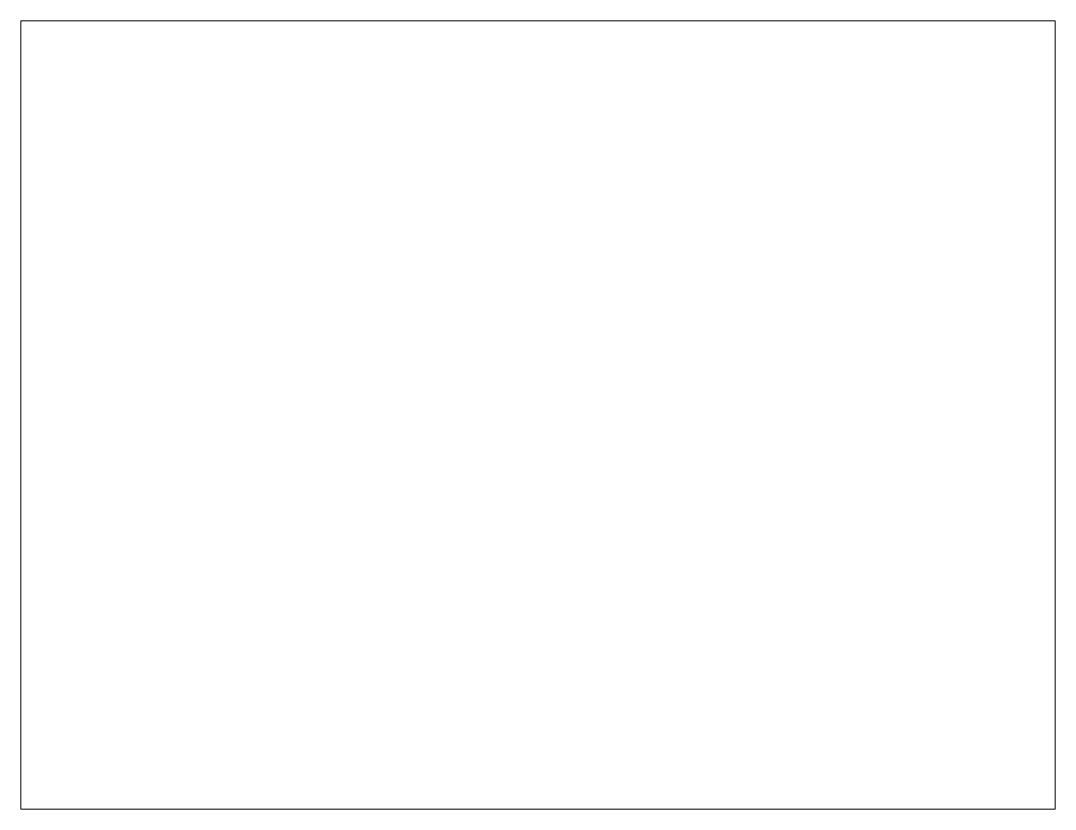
# Paper-space layout 'Layout2' of a CAD drawing. Header units: inches. Extents: x 1.05 to 9.45, y 0.8 to 7.2.
# The model-space entities are those that its viewports show. They can reach past a viewport. Long polylines and large blocks are cut down to what shows.
import ezdxf

# ---------------------------------------------------------------- set-up
doc = ezdxf.new("R2010")
doc.units = ezdxf.units.IN
doc.header["$LTSCALE"] = 24
doc.header["$MEASUREMENT"] = 0
doc.layers.add('F1  WALL', color=3, linetype='Continuous')

msp = doc.modelspace()

# ---------------------------------------------------------------- hatches: boundary and pattern name
at = {"linetype": 'ByBlock', "lineweight": -3}
h = msp.add_hatch(color=3, dxfattribs=at)
h.set_gradient(color1=(0, 0, 255), one_color=1, tint=1)
edge = h.paths.add_edge_path()
edge.add_line((4139.8, -1845.1), (4122.1, -1849.7))
h = msp.add_hatch(color=3, dxfattribs=at)
h.set_gradient(color1=(0, 0, 255), one_color=1, tint=1)
edge = h.paths.add_edge_path()
edge.add_line((4122.1, -1859), (4122.1, -1849.7))
h = msp.add_hatch(color=3, dxfattribs=at)
h.set_gradient(color1=(0, 0, 255), one_color=1, tint=1)
edge = h.paths.add_edge_path()
edge.add_arc((4139.8, -1846), 1, 0, 90)
h = msp.add_hatch(color=3, dxfattribs=at)
h.set_gradient(color1=(0, 0, 255), one_color=1, tint=1)
edge = h.paths.add_edge_path()
edge.add_line((4140.8, -1862.5), (4140.8, -1846))
h = msp.add_hatch(color=3, dxfattribs=at)
h.set_gradient(color1=(0, 0, 255), one_color=1, tint=1)
edge = h.paths.add_edge_path()
edge.add_arc((4217.9, -1846), 1, 90, 180)
h = msp.add_hatch(color=3, dxfattribs=at)
h.set_gradient(color1=(0, 0, 255), one_color=1, tint=1)
edge = h.paths.add_edge_path()
edge.add_line((4216.9, -1846), (4216.9, -1862.5))
h = msp.add_hatch(color=3, dxfattribs=at)
h.set_gradient(color1=(0, 0, 255), one_color=1, tint=1)
edge = h.paths.add_edge_path()
edge.add_line((4217.9, -1845), (4235.6, -1849.6))
h = msp.add_hatch(color=3, dxfattribs=at)
h.set_gradient(color1=(0, 0, 255), one_color=1, tint=1)
edge = h.paths.add_edge_path()
edge.add_line((4235.6, -1849.6), (4235.6, -1858.8))
h = msp.add_hatch(color=3, dxfattribs=at)
h.set_gradient(color1=(0, 0, 255), one_color=1, tint=1)
edge = h.paths.add_edge_path()
edge.add_line((4139.8, -1863.5), (4122.1, -1859))
h = msp.add_hatch(color=3, dxfattribs=at)
h.set_gradient(color1=(0, 0, 255), one_color=1, tint=1)
edge = h.paths.add_edge_path()
edge.add_arc((4139.8, -1862.5), 1, 270, 360)
h = msp.add_hatch(color=3, dxfattribs=at)
h.set_gradient(color1=(0, 0, 255), one_color=1, tint=1)
edge = h.paths.add_edge_path()
edge.add_arc((4217.9, -1862.5), 1, 180, 270)
h = msp.add_hatch(color=3, dxfattribs=at)
h.set_gradient(color1=(0, 0, 255), one_color=1, tint=1)
edge = h.paths.add_edge_path()
edge.add_line((4217.9, -1863.4), (4235.6, -1858.8))
h = msp.add_hatch(color=5, dxfattribs=at)
h.set_gradient(color1=(0, 0, 255), one_color=1, tint=1)
edge = h.paths.add_edge_path()
edge.add_line((3232, -2128.6), (3214.3, -2133.2))
h = msp.add_hatch(color=5, dxfattribs=at)
h.set_gradient(color1=(0, 0, 255), one_color=1, tint=1)
edge = h.paths.add_edge_path()
edge.add_line((3214.3, -2142.5), (3214.3, -2133.2))
h = msp.add_hatch(color=5, dxfattribs=at)
h.set_gradient(color1=(0, 0, 255), one_color=1, tint=1)
edge = h.paths.add_edge_path()
edge.add_line((3232.1, -2147.1), (3214.3, -2142.5))
h = msp.add_hatch(color=5, dxfattribs=at)
h.set_gradient(color1=(0, 0, 255), one_color=1, tint=1)
edge = h.paths.add_edge_path()
edge.add_line((3232, -2156.4), (3214.3, -2161))
h = msp.add_hatch(color=5, dxfattribs=at)
h.set_gradient(color1=(0, 0, 255), one_color=1, tint=1)
edge = h.paths.add_edge_path()
edge.add_arc((3232.1, -2129.6), 1, 0, 90)
h = msp.add_hatch(color=5, dxfattribs=at)
h.set_gradient(color1=(0, 0, 255), one_color=1, tint=1)
edge = h.paths.add_edge_path()
edge.add_arc((3232.1, -2146.1), 1, 270, 360)
h = msp.add_hatch(color=5, dxfattribs=at)
h.set_gradient(color1=(0, 0, 255), one_color=1, tint=1)
edge = h.paths.add_edge_path()
edge.add_arc((3232.1, -2157.3), 1, 0, 90)
h = msp.add_hatch(color=5, dxfattribs=at)
h.set_gradient(color1=(0, 0, 255), one_color=1, tint=1)
edge = h.paths.add_edge_path()
edge.add_line((3233.1, -2146.1), (3233.1, -2129.6))
h = msp.add_hatch(color=5, dxfattribs=at)
h.set_gradient(color1=(0, 0, 255), one_color=1, tint=1)
edge = h.paths.add_edge_path()
edge.add_line((3233.1, -2173.8), (3233.1, -2157.3))
h = msp.add_hatch(color=5, dxfattribs=at)
h.set_gradient(color1=(0, 0, 255), one_color=1, tint=1)
edge = h.paths.add_edge_path()
edge.add_arc((3310.1, -2129.6), 1, 90, 180)
h = msp.add_hatch(color=5, dxfattribs=at)
h.set_gradient(color1=(0, 0, 255), one_color=1, tint=1)
edge = h.paths.add_edge_path()
edge.add_line((3309.1, -2129.6), (3309.1, -2146.1))
h = msp.add_hatch(color=5, dxfattribs=at)
h.set_gradient(color1=(0, 0, 255), one_color=1, tint=1)
edge = h.paths.add_edge_path()
edge.add_arc((3310.1, -2146.1), 1, 180, 270)
h = msp.add_hatch(color=5, dxfattribs=at)
h.set_gradient(color1=(0, 0, 255), one_color=1, tint=1)
edge = h.paths.add_edge_path()
edge.add_arc((3310.1, -2157.3), 1, 90, 180)
h = msp.add_hatch(color=5, dxfattribs=at)
h.set_gradient(color1=(0, 0, 255), one_color=1, tint=1)
edge = h.paths.add_edge_path()
edge.add_line((3309.1, -2157.3), (3309.1, -2173.8))
h = msp.add_hatch(color=5, dxfattribs=at)
h.set_gradient(color1=(0, 0, 255), one_color=1, tint=1)
edge = h.paths.add_edge_path()
edge.add_line((3310.1, -2128.6), (3327.8, -2133.1))
h = msp.add_hatch(color=5, dxfattribs=at)
h.set_gradient(color1=(0, 0, 255), one_color=1, tint=1)
edge = h.paths.add_edge_path()
edge.add_line((3310.1, -2147), (3327.8, -2142.4))
h = msp.add_hatch(color=5, dxfattribs=at)
h.set_gradient(color1=(0, 0, 255), one_color=1, tint=1)
edge = h.paths.add_edge_path()
edge.add_line((3310.1, -2156.3), (3327.8, -2160.9))
h = msp.add_hatch(color=5, dxfattribs=at)
h.set_gradient(color1=(0, 0, 255), one_color=1, tint=1)
edge = h.paths.add_edge_path()
edge.add_line((3327.8, -2133.1), (3327.8, -2142.4))
h = msp.add_hatch(color=5, dxfattribs=at)
h.set_gradient(color1=(0, 0, 255), one_color=1, tint=1)
edge = h.paths.add_edge_path()
edge.add_line((3214.3, -2170.3), (3214.3, -2161))
h = msp.add_hatch(color=5, dxfattribs=at)
h.set_gradient(color1=(0, 0, 255), one_color=1, tint=1)
edge = h.paths.add_edge_path()
edge.add_line((3232.1, -2174.8), (3214.3, -2170.3))
h = msp.add_hatch(color=5, dxfattribs=at)
h.set_gradient(color1=(0, 0, 255), one_color=1, tint=1)
edge = h.paths.add_edge_path()
edge.add_line((3232, -2184.1), (3214.3, -2188.7))
h = msp.add_hatch(color=5, dxfattribs=at)
h.set_gradient(color1=(0, 0, 255), one_color=1, tint=1)
edge = h.paths.add_edge_path()
edge.add_line((3214.3, -2198), (3214.3, -2188.7))
h = msp.add_hatch(color=5, dxfattribs=at)
h.set_gradient(color1=(0, 0, 255), one_color=1, tint=1)
edge = h.paths.add_edge_path()
edge.add_line((3232.1, -2202.6), (3214.3, -2198))
h = msp.add_hatch(color=5, dxfattribs=at)
h.set_gradient(color1=(0, 0, 255), one_color=1, tint=1)
edge = h.paths.add_edge_path()
edge.add_arc((3232.1, -2173.8), 1, 270, 360)
h = msp.add_hatch(color=5, dxfattribs=at)
h.set_gradient(color1=(0, 0, 255), one_color=1, tint=1)
edge = h.paths.add_edge_path()
edge.add_arc((3232.1, -2185.1), 1, 0, 90)
h = msp.add_hatch(color=5, dxfattribs=at)
h.set_gradient(color1=(0, 0, 255), one_color=1, tint=1)
edge = h.paths.add_edge_path()
edge.add_arc((3232.1, -2201.6), 1, 270, 360)
h = msp.add_hatch(color=5, dxfattribs=at)
h.set_gradient(color1=(0, 0, 255), one_color=1, tint=1)
edge = h.paths.add_edge_path()
edge.add_line((3233.1, -2201.6), (3233.1, -2185.1))
h = msp.add_hatch(color=5, dxfattribs=at)
h.set_gradient(color1=(0, 0, 255), one_color=1, tint=1)
edge = h.paths.add_edge_path()
edge.add_arc((3310.1, -2173.8), 1, 180, 270)
h = msp.add_hatch(color=5, dxfattribs=at)
h.set_gradient(color1=(0, 0, 255), one_color=1, tint=1)
edge = h.paths.add_edge_path()
edge.add_arc((3310.1, -2185.1), 1, 90, 180)
h = msp.add_hatch(color=5, dxfattribs=at)
h.set_gradient(color1=(0, 0, 255), one_color=1, tint=1)
edge = h.paths.add_edge_path()
edge.add_line((3309.1, -2185.1), (3309.1, -2201.6))
h = msp.add_hatch(color=5, dxfattribs=at)
h.set_gradient(color1=(0, 0, 255), one_color=1, tint=1)
edge = h.paths.add_edge_path()
edge.add_arc((3310.1, -2201.6), 1, 180, 270)
h = msp.add_hatch(color=5, dxfattribs=at)
h.set_gradient(color1=(0, 0, 255), one_color=1, tint=1)
edge = h.paths.add_edge_path()
edge.add_line((3310.1, -2174.7), (3327.8, -2170.1))
h = msp.add_hatch(color=5, dxfattribs=at)
h.set_gradient(color1=(0, 0, 255), one_color=1, tint=1)
edge = h.paths.add_edge_path()
edge.add_line((3310.1, -2184.1), (3327.8, -2188.6))
h = msp.add_hatch(color=5, dxfattribs=at)
h.set_gradient(color1=(0, 0, 255), one_color=1, tint=1)
edge = h.paths.add_edge_path()
edge.add_line((3310.1, -2202.5), (3327.8, -2197.9))
h = msp.add_hatch(color=5, dxfattribs=at)
h.set_gradient(color1=(0, 0, 255), one_color=1, tint=1)
edge = h.paths.add_edge_path()
edge.add_line((3327.8, -2160.9), (3327.8, -2170.1))
h = msp.add_hatch(color=5, dxfattribs=at)
h.set_gradient(color1=(0, 0, 255), one_color=1, tint=1)
edge = h.paths.add_edge_path()
edge.add_line((3327.8, -2188.6), (3327.8, -2197.9))
h = msp.add_hatch(color=5, dxfattribs=at)
h.set_gradient(color1=(0, 0, 255), one_color=1, tint=1)
edge = h.paths.add_edge_path()
edge.add_line((3230.3, -2247.8), (3212.6, -2252.4))
h = msp.add_hatch(color=5, dxfattribs=at)
h.set_gradient(color1=(0, 0, 255), one_color=1, tint=1)
edge = h.paths.add_edge_path()
edge.add_line((3212.6, -2261.7), (3212.6, -2252.4))
h = msp.add_hatch(color=5, dxfattribs=at)
h.set_gradient(color1=(0, 0, 255), one_color=1, tint=1)
edge = h.paths.add_edge_path()
edge.add_arc((3230.3, -2248.7), 1, 0, 90)
h = msp.add_hatch(color=5, dxfattribs=at)
h.set_gradient(color1=(0, 0, 255), one_color=1, tint=1)
edge = h.paths.add_edge_path()
edge.add_line((3231.3, -2265.2), (3231.3, -2248.7))
h = msp.add_hatch(color=5, dxfattribs=at)
h.set_gradient(color1=(0, 0, 255), one_color=1, tint=1)
edge = h.paths.add_edge_path(flags=16)
edge.add_line((3289.3, -2243.2), (3289.3, -2270.9))
h.paths.add_polyline_path([(3293.6, -2248.5), (3293.6, -2263.8), (3289.1, -2263.8), (3289.1, -2248.5)], flags=9)
h = msp.add_hatch(color=5, dxfattribs=at)
h.set_gradient(color1=(0, 0, 255), one_color=1, tint=1)
edge = h.paths.add_edge_path()
edge.add_arc((3311.9, -2248.9), 1, 90, 180)
h = msp.add_hatch(color=5, dxfattribs=at)
h.set_gradient(color1=(0, 0, 255), one_color=1, tint=1)
edge = h.paths.add_edge_path()
edge.add_line((3310.9, -2248.9), (3310.9, -2265.4))
h = msp.add_hatch(color=5, dxfattribs=at)
h.set_gradient(color1=(0, 0, 255), one_color=1, tint=1)
edge = h.paths.add_edge_path()
edge.add_line((3311.9, -2247.9), (3329.6, -2252.4))
h = msp.add_hatch(color=5, dxfattribs=at)
h.set_gradient(color1=(0, 0, 255), one_color=1, tint=1)
edge = h.paths.add_edge_path()
edge.add_line((3329.6, -2252.4), (3329.6, -2261.7))
h = msp.add_hatch(color=5, dxfattribs=at)
h.set_gradient(color1=(0, 0, 255), one_color=1, tint=1)
edge = h.paths.add_edge_path()
edge.add_line((3230.3, -2266.2), (3212.6, -2261.7))
h = msp.add_hatch(color=5, dxfattribs=at)
h.set_gradient(color1=(0, 0, 255), one_color=1, tint=1)
edge = h.paths.add_edge_path()
edge.add_line((3230.3, -2275.6), (3212.6, -2280.2))
h = msp.add_hatch(color=5, dxfattribs=at)
h.set_gradient(color1=(0, 0, 255), one_color=1, tint=1)
edge = h.paths.add_edge_path()
edge.add_line((3212.6, -2289.4), (3212.6, -2280.2))
h = msp.add_hatch(color=5, dxfattribs=at)
h.set_gradient(color1=(0, 0, 255), one_color=1, tint=1)
edge = h.paths.add_edge_path()
edge.add_line((3230.3, -2294), (3212.6, -2289.4))
h = msp.add_hatch(color=5, dxfattribs=at)
h.set_gradient(color1=(0, 0, 255), one_color=1, tint=1)
edge = h.paths.add_edge_path()
edge.add_line((3230.3, -2303.3), (3212.6, -2307.9))
h = msp.add_hatch(color=5, dxfattribs=at)
h.set_gradient(color1=(0, 0, 255), one_color=1, tint=1)
edge = h.paths.add_edge_path()
edge.add_line((3212.6, -2317.2), (3212.6, -2307.9))
h = msp.add_hatch(color=5, dxfattribs=at)
h.set_gradient(color1=(0, 0, 255), one_color=1, tint=1)
edge = h.paths.add_edge_path()
edge.add_arc((3230.3, -2265.2), 1, 270, 360)
h = msp.add_hatch(color=5, dxfattribs=at)
h.set_gradient(color1=(0, 0, 255), one_color=1, tint=1)
edge = h.paths.add_edge_path()
edge.add_arc((3230.3, -2276.5), 1, 0, 90)
h = msp.add_hatch(color=5, dxfattribs=at)
h.set_gradient(color1=(0, 0, 255), one_color=1, tint=1)
edge = h.paths.add_edge_path()
edge.add_arc((3230.3, -2293), 1, 270, 360)
h = msp.add_hatch(color=5, dxfattribs=at)
h.set_gradient(color1=(0, 0, 255), one_color=1, tint=1)
edge = h.paths.add_edge_path()
edge.add_arc((3230.3, -2304.2), 1, 0, 90)
h = msp.add_hatch(color=5, dxfattribs=at)
h.set_gradient(color1=(0, 0, 255), one_color=1, tint=1)
edge = h.paths.add_edge_path()
edge.add_line((3231.3, -2293), (3231.3, -2276.5))
h = msp.add_hatch(color=5, dxfattribs=at)
h.set_gradient(color1=(0, 0, 255), one_color=1, tint=1)
edge = h.paths.add_edge_path()
edge.add_line((3231.3, -2320.7), (3231.3, -2304.2))
h = msp.add_hatch(color=5, dxfattribs=at)
h.set_gradient(color1=(0, 0, 255), one_color=1, tint=1)
edge = h.paths.add_edge_path(flags=16)
edge.add_line((3252.8, -2298.7), (3252.8, -2270.9))
h.paths.add_polyline_path([(3248.6, -2293.4), (3248.6, -2278.1), (3253.1, -2278.1), (3253.1, -2293.4)], flags=9)
h = msp.add_hatch(color=5, dxfattribs=at)
h.set_gradient(color1=(0, 0, 255), one_color=1, tint=1)
edge = h.paths.add_edge_path(flags=16)
edge.add_line((3252.8, -2326.4), (3252.8, -2298.7))
h.paths.add_polyline_path([(3248.6, -2321.2), (3248.6, -2305.8), (3253.1, -2305.8), (3253.1, -2321.2)], flags=9)
h = msp.add_hatch(color=5, dxfattribs=at)
h.set_gradient(color1=(0, 0, 255), one_color=1, tint=1)
edge = h.paths.add_edge_path(flags=16)
edge.add_line((3289.3, -2270.9), (3289.3, -2298.7))
h.paths.add_polyline_path([(3293.6, -2276.2), (3293.6, -2291.5), (3289.1, -2291.5), (3289.1, -2276.2)], flags=9)
h = msp.add_hatch(color=5, dxfattribs=at)
h.set_gradient(color1=(0, 0, 255), one_color=1, tint=1)
edge = h.paths.add_edge_path()
edge.add_arc((3311.9, -2265.4), 1, 180, 270)
h = msp.add_hatch(color=5, dxfattribs=at)
h.set_gradient(color1=(0, 0, 255), one_color=1, tint=1)
edge = h.paths.add_edge_path()
edge.add_arc((3311.9, -2276.6), 1, 90, 180)
h = msp.add_hatch(color=5, dxfattribs=at)
h.set_gradient(color1=(0, 0, 255), one_color=1, tint=1)
edge = h.paths.add_edge_path()
edge.add_line((3310.9, -2276.6), (3310.9, -2293.1))
h = msp.add_hatch(color=5, dxfattribs=at)
h.set_gradient(color1=(0, 0, 255), one_color=1, tint=1)
edge = h.paths.add_edge_path()
edge.add_arc((3311.9, -2293.1), 1, 180, 270)
h = msp.add_hatch(color=5, dxfattribs=at)
h.set_gradient(color1=(0, 0, 255), one_color=1, tint=1)
edge = h.paths.add_edge_path()
edge.add_arc((3311.9, -2304.4), 1, 90, 180)
h = msp.add_hatch(color=5, dxfattribs=at)
h.set_gradient(color1=(0, 0, 255), one_color=1, tint=1)
edge = h.paths.add_edge_path()
edge.add_line((3310.9, -2304.4), (3310.9, -2320.9))
h = msp.add_hatch(color=5, dxfattribs=at)
h.set_gradient(color1=(0, 0, 255), one_color=1, tint=1)
edge = h.paths.add_edge_path()
edge.add_line((3311.9, -2266.3), (3329.6, -2261.7))
h = msp.add_hatch(color=5, dxfattribs=at)
h.set_gradient(color1=(0, 0, 255), one_color=1, tint=1)
edge = h.paths.add_edge_path()
edge.add_line((3311.9, -2275.6), (3329.6, -2280.2))
h = msp.add_hatch(color=5, dxfattribs=at)
h.set_gradient(color1=(0, 0, 255), one_color=1, tint=1)
edge = h.paths.add_edge_path()
edge.add_line((3311.9, -2294.1), (3329.6, -2289.4))
h = msp.add_hatch(color=5, dxfattribs=at)
h.set_gradient(color1=(0, 0, 255), one_color=1, tint=1)
edge = h.paths.add_edge_path()
edge.add_line((3311.9, -2303.4), (3329.6, -2307.9))
h = msp.add_hatch(color=5, dxfattribs=at)
h.set_gradient(color1=(0, 0, 255), one_color=1, tint=1)
edge = h.paths.add_edge_path()
edge.add_line((3329.6, -2280.2), (3329.6, -2289.4))
h = msp.add_hatch(color=5, dxfattribs=at)
h.set_gradient(color1=(0, 0, 255), one_color=1, tint=1)
edge = h.paths.add_edge_path()
edge.add_line((3329.6, -2307.9), (3329.6, -2317.2))
h = msp.add_hatch(color=5, dxfattribs=at)
h.set_gradient(color1=(0, 0, 255), one_color=1, tint=1)
edge = h.paths.add_edge_path()
edge.add_line((3230.3, -2321.7), (3212.6, -2317.2))
h = msp.add_hatch(color=5, dxfattribs=at)
h.set_gradient(color1=(0, 0, 255), one_color=1, tint=1)
edge = h.paths.add_edge_path()
edge.add_arc((3230.3, -2320.7), 1, 270, 360)
h = msp.add_hatch(color=5, dxfattribs=at)
h.set_gradient(color1=(0, 0, 255), one_color=1, tint=1)
edge = h.paths.add_edge_path()
edge.add_arc((3311.9, -2320.9), 1, 180, 270)
h = msp.add_hatch(color=5, dxfattribs=at)
h.set_gradient(color1=(0, 0, 255), one_color=1, tint=1)
edge = h.paths.add_edge_path()
edge.add_line((3311.9, -2321.8), (3329.6, -2317.2))

psp = doc.layouts.new('Layout2')

# ---------------------------------------------------------------- viewports
at = {"layer": 'F1  WALL'}
psp.add_viewport(center=(5.25, 4), size=(8.4, 6.4), view_center_point=(1792.9828, -1446.9912), view_height=3822.917715, dxfattribs=at)

doc.saveas('drawing.dxf')
